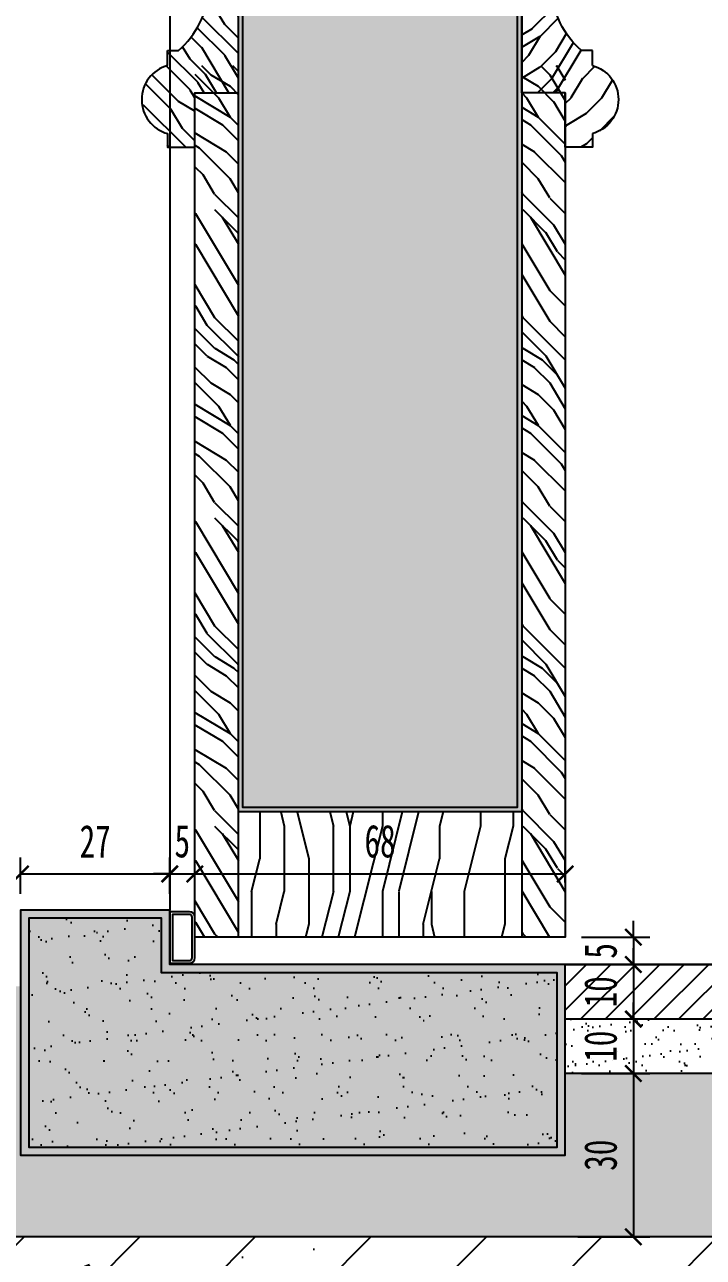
# Model space of a CAD drawing. Header units: millimetres. Extents: x 161920 to 181521, y -136232 to -127655.
# Drawn here: x 171261.7 to 171386.3, y -130895 to -130668.8 of the extents above; entities that cross this region are included whole.
import ezdxf

# ---------------------------------------------------------------- set-up
doc = ezdxf.new("R2010")
doc.units = ezdxf.units.MM
doc.header["$LTSCALE"] = 10
doc.header["$PDMODE"] = 3
doc.linetypes.add('AUDIT_D_050706142524-0', pattern=[0])
for name, color, linetype in [('0-bh(填充)', 251, 'Continuous'), ('4-Wide(立面宽线)', 4, 'Continuous'), ('D-Detail(节点图层)', 134, 'Continuous'), ('D-造型细线', 146, 'Continuous'), ('E-楼板、墙体', 6, 'Continuous'), ('E-立面轮廓线', 4, 'Continuous'), ('IDT-HATCH', 250, 'AUDIT_D_050706142524-0'), ('IRC-18Norm', 30, 'Continuous'), ('W-尺寸', 5, 'Continuous')]:
    doc.layers.add(name, color=color, linetype=linetype)
doc.styles.add('DIM', font='SimSun.ttf', dxfattribs={"width": 0.7})
doc.dimstyles.new('3', dxfattribs={"dimscale": 3, "dimtxt": 2, "dimasz": 1, "dimexe": 1, "dimexo": 1, "dimgap": 1, "dimtad": 1, "dimdec": 0, "dimzin": 0, "dimdsep": 46, "dimtxsty": 'DIM', "dimblk": 'ARCHTICK', "dimcen": 0, "dimclrd": 5, "dimclre": 5, "dimclrt": 35, "dimadec": 0, "dimazin": 0, "dimtfac": 0.5, "dimtdec": 0, "dimtix": 1, "dimtmove": 2, "dimatfit": 2, "dimldrblk": 'A', "dimfxl": 0, "dimtolj": 1, "dimtzin": 0, "dimlwd": -1, "dimlwe": -1, "dimarcsym": 0})
pattern_1 = [(315, (290929.8027322042, -74134.92392319925), (28.28427124746191, 28.28427124746189), [8, -12, 4, -16]), (315, (290950.3088288587, -74154.01580629128), (28.28427124746191, 28.28427124746189), [8, -32]), (315, (290948.8946152963, -74149.77316560417), (28.28427124746191, 28.28427124746189), [4, -36]), (315, (290934.0453728914, -74133.50970963688), (28.28427124746191, 28.28427124746189), [2, -28, 2, -8]), (315, (290945.3590813903, -74141.99499101112), (28.28427124746191, 28.28427124746189), [8, -12, 2, -18]), (315, (290938.9951203597, -74134.21681641808), (28.28427124746191, 28.28427124746189), [6, -34]), (315, (290946.7732949527, -74140.58077744875), (28.28427124746191, 28.28427124746189), [12, -28]), (315, (290938.9951203597, -74131.38838929332), (28.28427124746191, 28.28427124746189), [8, -32]), (315, (290951.0159356399, -74141.99499101112), (28.28427124746191, 28.28427124746189), [20, -20]), (315, (290943.9448678279, -74132.0954960745), (28.28427124746191, 28.28427124746189), [4, -12, 8, -16]), (315, (290964.4509644824, -74151.18737916654), (28.28427124746191, 28.28427124746189), [8, -32]), (315, (290959.501217014, -74144.82341813587), (28.28427124746191, 28.28427124746189), [4, -36]), (315, (290954.5514695458, -74138.45945710519), (28.28427124746191, 28.28427124746189), [4, -36]), (315, (290941.1164407033, -74123.61021470027), (28.28427124746191, 28.28427124746189), [8, -32]), (315, (290955.9656831082, -74137.04524354282), (28.28427124746191, 28.28427124746189), [8, -32]), (315, (290957.3798966706, -74135.63102998043), (28.28427124746191, 28.28427124746189), [8, -8, 8, -16]), (315, (290953.1372559834, -74128.55996216857), (28.28427124746191, 28.28427124746189), [4, -20, 8, -8]), (315, (290959.501217014, -74133.50970963688), (28.28427124746191, 28.28427124746189), [12, -28]), (315, (290960.9154305764, -74132.0954960745), (28.28427124746191, 28.28427124746189), [8, -32]), (315, (290950.3088288587, -74120.07468079434), (28.28427124746191, 28.28427124746189), [12, -16, 4, -8]), (315, (290951.723042421, -74118.66046723197), (28.28427124746191, 28.28427124746189), [20, -20]), (315, (290969.4007119507, -74134.92392319925), (28.28427124746191, 28.28427124746189), [4, -36]), (315, (290961.6225373576, -74125.73153504383), (28.28427124746191, 28.28427124746189), [8, -32]), (315, (290956.6727898894, -74119.36757401316), (28.28427124746191, 28.28427124746189), [4, -16, 4, -16]), (315, (290954.5514695458, -74115.83204010723), (28.28427124746191, 28.28427124746189), [4, -12, 8, -16]), (315, (290960.9154305764, -74120.78178757551), (28.28427124746191, 28.28427124746189), [4, -20, 4, -12]), (315, (290967.2793916072, -74125.73153504383), (28.28427124746191, 28.28427124746189), [12, -28]), (315, (290957.3798966706, -74113.00361298247), (28.28427124746191, 28.28427124746189), [8, -32]), (315, (290972.2291390754, -74126.43864182502), (28.28427124746191, 28.28427124746189), [4, -36]), (315, (290978.5931001061, -74131.38838929332), (28.28427124746191, 28.28427124746189), [4, -36]), (329.03624347, (290951.723042421, -74152.60159272893), (28.28427124562037, -28.28427124768915), [4.12, -160.80422104]), (329.03624347, (290960.9154305764, -74149.066058823), (28.28427124562037, -28.28427124768915), [4.12, -160.80422104]), (329.03624347, (290975.0575662002, -74129.26706894976), (28.28427124562037, -28.28427124768915), [4.12, -160.80422104]), (329.03624347, (290955.9656831082, -74131.38838929332), (28.28427124562037, -28.28427124768915), [4.12, -160.80422104]), (329.03624347, (290965.8651780448, -74132.80260285569), (28.28427124562037, -28.28427124768915), [4.12, -160.80422104]), (329.03624347, (290966.572284826, -74137.75235032401), (28.28427124562037, -28.28427124768915), [4.12, -160.80422104]), (329.03624347, (290957.3798966706, -74118.66046723197), (28.28427124562037, -28.28427124768915), [4.12, -160.80422104]), (329.03624347, (290967.2793916072, -74131.38838929332), (28.28427124562037, -28.28427124768915), [4.12, -160.80422104]), (329.03624347, (290962.3296441388, -74147.65184526061), (28.28427124562037, -28.28427124768915), [8.24, -156.68422104]), (329.03624347, (290961.6225373576, -74142.70209779231), (28.28427124562037, -28.28427124768915), [8.24, -156.68422104]), (329.03624347, (290963.03675092, -74141.28788422994), (28.28427124562037, -28.28427124768915), [8.24, -156.68422104]), (120.96375653, (290945.3590813903, -74141.99499101112), (-28.28427124768914, 28.28427124562037), [4.12, -8.24, 4.12, -148.44422104]), (120.96375653, (290943.9448678279, -74132.0954960745), (-28.28427124768914, 28.28427124562037), [4.12, -160.80422104]), (120.96375653, (290956.6727898894, -74119.36757401316), (-28.28427124768914, 28.28427124562037), [8.24, -156.68422104]), (149.03624347, (290950.3088288587, -74154.01580629128), (-28.28427124562037, 28.28427124768915), [4.12, -160.80422104]), (300.96375653, (290955.9656831082, -74159.67266054079), (28.28427124768913, -28.28427124562039), [4.11999999999999, -160.8042210399997]), (300.96375653, (290957.3798966706, -74141.28788422994), (28.28427124768913, -28.28427124562039), [4.11999999999999, -160.8042210399997]), (300.96375653, (290967.9864983883, -74141.99499101112), (28.28427124768913, -28.28427124562039), [4.11999999999999, -160.8042210399997]), (300.96375653, (290958.7941102328, -74128.55996216857), (28.28427124768913, -28.28427124562039), [4.11999999999999, -160.8042210399997]), (300.96375653, (290959.501217014, -74122.1960011379), (28.28427124768913, -28.28427124562039), [4.11999999999999, -160.8042210399997]), (300.96375653, (290963.7438577012, -74123.61021470027), (28.28427124768913, -28.28427124562039), [4.11999999999999, -160.8042210399997]), (300.96375653, (290958.7941102328, -74128.55996216857), (28.28427124768913, -28.28427124562039), [4.11999999999999, -160.8042210399997]), (300.96375653, (290971.5220322943, -74132.80260285569), (28.28427124768913, -28.28427124562039), [16.47999999999996, -148.4442210399997]), (300.96375653, (290935.4595864537, -74134.92392319925), (28.28427124768913, -28.28427124562039), [16.47999999999996, -148.4442210399997]), (300.96375653, (290940.4093339221, -74135.63102998043), (28.28427124768913, -28.28427124562039), [16.47999999999996, -148.4442210399997]), (300.96375653, (290944.6519746091, -74137.04524354282), (28.28427124768913, -28.28427124562039), [4.11999999999999, -8.23999999999998, 8.23999999999998, -144.3242210399997]), (300.96375653, (290946.7732949527, -74134.92392319925), (28.28427124768913, -28.28427124562039), [8.23999999999998, -8.23999999999998, 8.23999999999998, -140.2042210399997]), (300.96375653, (290946.7732949527, -74129.26706894976), (28.28427124768913, -28.28427124562039), [16.47999999999996, -148.4442210399997]), (300.96375653, (290946.0661881715, -74124.31732148146), (28.28427124768913, -28.28427124562039), [16.47999999999996, -148.4442210399997]), (300.96375653, (290947.4804017339, -74122.90310791909), (28.28427124768913, -28.28427124562039), [16.47999999999996, -148.4442210399997]), (300.96375653, (290975.7646729813, -74134.21681641808), (28.28427124768913, -28.28427124562039), [4.11999999999999, -160.8042210399997]), (300.96376753, (290981.4215272309, -74134.21681641808), (28.28427667787887, -28.2842658154296), [8.24, -156.68422104]), (300.96376753, (290963.03675092, -74118.66046723197), (28.28427667787887, -28.2842658154296), [8.24, -156.68422104]), (300.9637575300001, (290935.4595864537, -74140.58077744875), (28.2842717413428, -28.28427075196671), [16.48, -148.44422104]), (300.9637575300001, (290972.2291390754, -74137.75235032401), (28.2842717413428, -28.28427075196671), [12.36, -152.56422104]), (300.9637575300001, (290972.9362458566, -74142.70209779231), (28.2842717413428, -28.28427075196671), [24.72, -140.20422104])]

# ---------------------------------------------------------------- blocks, each defined once
blk = doc.blocks.new('ssdsdsggf')
at = {"layer": 'IDT-HATCH'}
h = blk.add_hatch(dxfattribs=at)
h.set_pattern_fill('木纹02', color=8, scale=10, angle=45, style=0, pattern_type=2)
h.set_pattern_definition([(45, (1434.317984681045, 3618.622296060334), (-28.2842712474619, 28.2842712474619), [8, -12, 4, -16]), (45, (1453.409867773073, 3639.128392714731), (-28.2842712474619, 28.2842712474619), [8, -32]), (45, (1449.167227085964, 3637.714179152375), (-28.2842712474619, 28.2842712474619), [4, -36]), (45, (1432.903771118676, 3622.864936747457), (-28.2842712474619, 28.2842712474619), [2, -28, 2, -8]), (45, (1441.389052492908, 3634.178645246444), (-28.2842712474619, 28.2842712474619), [8, -12, 2, -18]), (45, (1433.610877899868, 3627.814684215773), (-28.2842712474619, 28.2842712474619), [6, -34]), (45, (1439.974838930539, 3635.592858808828), (-28.2842712474619, 28.2842712474619), [12, -28]), (45, (1430.782450775114, 3627.814684215773), (-28.2842712474619, 28.2842712474619), [8, -32]), (45, (1441.389052492908, 3639.835499495923), (-28.2842712474619, 28.2842712474619), [20, -20]), (45, (1431.489557556291, 3632.76443168406), (-28.2842712474619, 28.2842712474619), [4, -12, 8, -16]), (45, (1450.581440648333, 3653.270528338457), (-28.2842712474619, 28.2842712474619), [8, -32]), (45, (1444.217479617662, 3648.32078087017), (-28.2842712474619, 28.2842712474619), [4, -36]), (45, (1437.853518586977, 3643.371033401883), (-28.2842712474619, 28.2842712474619), [4, -36]), (45, (1423.004276182059, 3629.93600455932), (-28.2842712474619, 28.2842712474619), [8, -32]), (45, (1436.439305024607, 3644.785246964238), (-28.2842712474619, 28.2842712474619), [8, -32]), (45, (1435.025091462223, 3646.199460526594), (-28.2842712474619, 28.2842712474619), [8, -8, 8, -16]), (45, (1427.95402365036, 3641.956819839499), (-28.2842712474619, 28.2842712474619), [4, -20, 8, -8]), (45, (1432.903771118676, 3648.32078087017), (-28.2842712474619, 28.2842712474619), [12, -28]), (45, (1431.489557556291, 3649.734994432554), (-28.2842712474619, 28.2842712474619), [8, -32]), (45, (1419.468742276127, 3639.128392714731), (-28.2842712474619, 28.2842712474619), [12, -16, 4, -8]), (45, (1418.054528713757, 3640.542606277115), (-28.2842712474619, 28.2842712474619), [20, -20]), (45, (1434.317984681045, 3658.220275806802), (-28.2842712474619, 28.2842712474619), [4, -36]), (45, (1425.12559652562, 3650.442101213746), (-28.2842712474619, 28.2842712474619), [8, -32]), (45, (1418.76163549495, 3645.492353745401), (-28.2842712474619, 28.2842712474619), [4, -16, 4, -16]), (45, (1415.226101589018, 3643.371033401883), (-28.2842712474619, 28.2842712474619), [4, -12, 8, -16]), (45, (1420.175849057305, 3649.734994432554), (-28.2842712474619, 28.2842712474619), [4, -20, 4, -12]), (45, (1425.12559652562, 3656.098955463225), (-28.2842712474619, 28.2842712474619), [12, -28]), (45, (1412.397674464264, 3646.199460526594), (-28.2842712474619, 28.2842712474619), [8, -32]), (45, (1425.832703306813, 3661.048702931512), (-28.2842712474619, 28.2842712474619), [4, -36]), (45, (1430.782450775114, 3667.412663962212), (-28.2842712474619, 28.2842712474619), [4, -36]), (59.03624347, (1451.995654210717, 3640.542606277115), (28.28427124768914, 28.28427124562037), [4.12, -160.80422104]), (59.03624347, (1448.460120304786, 3649.734994432554), (28.28427124768914, 28.28427124562037), [4.12, -160.80422104]), (59.03624347, (1428.661130431552, 3663.87713005628), (28.28427124768914, 28.28427124562037), [4.12, -160.80422104]), (59.03624347, (1430.782450775114, 3644.785246964238), (28.28427124768914, 28.28427124562037), [4.12, -160.80422104]), (59.03624347, (1432.196664337484, 3654.684741900841), (28.28427124768914, 28.28427124562037), [4.12, -160.80422104]), (59.03624347, (1437.146411805799, 3655.391848682033), (28.28427124768914, 28.28427124562037), [4.12, -160.80422104]), (59.03624347, (1418.054528713757, 3646.199460526594), (28.28427124768914, 28.28427124562037), [4.12, -160.80422104]), (59.03624347, (1430.782450775114, 3656.098955463225), (28.28427124768914, 28.28427124562037), [4.12, -160.80422104]), (59.03624347, (1447.045906742402, 3651.149207994909), (28.28427124768914, 28.28427124562037), [8.24, -156.68422104]), (59.03624347, (1442.096159274101, 3650.442101213746), (28.28427124768914, 28.28427124562037), [8.24, -156.68422104]), (59.03624347, (1440.681945711731, 3651.856314776101), (28.28427124768914, 28.28427124562037), [8.24, -156.68422104]), (210.96375653, (1441.389052492908, 3634.178645246444), (-28.28427124562037, -28.28427124768914), [4.119999999999999, -8.239999999999998, 4.119999999999999, -148.44422104]), (210.96375653, (1431.489557556291, 3632.76443168406), (-28.28427124562037, -28.28427124768914), [4.119999999999999, -160.80422104]), (210.96375653, (1418.76163549495, 3645.492353745401), (-28.28427124562037, -28.28427124768914), [8.239999999999998, -156.68422104]), (239.03624347, (1453.409867773073, 3639.128392714731), (-28.28427124768914, -28.28427124562037), [4.119999999999999, -160.80422104]), (30.96375652999995, (1459.066722022581, 3644.785246964238), (28.28427124562038, 28.28427124768913), [4.119999999999999, -160.80422104]), (30.96375652999995, (1440.681945711731, 3646.199460526594), (28.28427124562038, 28.28427124768913), [4.119999999999999, -160.80422104]), (30.96375652999995, (1441.389052492908, 3656.806062244417), (28.28427124562038, 28.28427124768913), [4.119999999999999, -160.80422104]), (30.96375652999995, (1427.95402365036, 3647.613674088978), (28.28427124562038, 28.28427124768913), [4.119999999999999, -160.80422104]), (30.96375652999995, (1421.590062619689, 3648.32078087017), (28.28427124562038, 28.28427124768913), [4.119999999999999, -160.80422104]), (30.96375652999995, (1423.004276182059, 3652.563421557294), (28.28427124562038, 28.28427124768913), [4.119999999999999, -160.80422104]), (30.96375652999995, (1427.95402365036, 3647.613674088978), (28.28427124562038, 28.28427124768913), [4.119999999999999, -160.80422104]), (30.96375652999995, (1432.196664337484, 3660.34159615032), (28.28427124562038, 28.28427124768913), [16.48, -148.44422104]), (30.96375652999995, (1434.317984681045, 3624.279150309812), (28.28427124562038, 28.28427124768913), [16.48, -148.44422104]), (30.96375652999995, (1435.025091462223, 3629.228897778128), (28.28427124562038, 28.28427124768913), [16.48, -148.44422104]), (30.96375652999995, (1436.439305024607, 3633.471538465252), (28.28427124562038, 28.28427124768913), [4.119999999999999, -8.239999999999998, 8.239999999999998, -144.32422104]), (30.96375652999995, (1434.317984681045, 3635.592858808828), (28.28427124562038, 28.28427124768913), [8.239999999999998, -8.239999999999998, 8.239999999999998, -140.20422104]), (30.96375652999995, (1428.661130431552, 3635.592858808828), (28.28427124562038, 28.28427124768913), [16.48, -148.44422104]), (30.96375652999995, (1423.711382963236, 3634.885752027636), (28.28427124562038, 28.28427124768913), [16.48, -148.44422104]), (30.96375652999995, (1422.297169400881, 3636.299965589991), (28.28427124562038, 28.28427124768913), [16.48, -148.44422104]), (30.96375652999995, (1433.610877899868, 3664.584236837472), (28.28427124562038, 28.28427124768913), [4.119999999999999, -160.80422104]), (30.96376752999999, (1433.610877899868, 3670.241091086951), (28.2842658154296, 28.28427667787887), [8.24, -156.68422104]), (30.96376752999999, (1418.054528713757, 3651.856314776101), (28.2842658154296, 28.28427667787887), [8.24, -156.68422104]), (30.96375753000003, (1439.974838930539, 3624.279150309812), (28.28427075196671, 28.2842717413428), [16.48, -148.44422104]), (30.96375753000003, (1437.146411805799, 3661.048702931512), (28.28427075196671, 28.2842717413428), [12.36, -152.56422104]), (30.96375753000003, (1442.096159274101, 3661.755809712704), (28.28427075196671, 28.2842717413428), [24.72, -140.20422104])])
edge = h.paths.add_edge_path()
edge.add_arc((55979.39305851867, -119555.1757793794), 16.3029122841269, 241.49248812038348, 250.7276556860831, ccw=False)
edge.add_arc((55979.37967211842, -119555.2540906065), 16.22772716918005, 220.9185292841003, 241.40205699300918, ccw=False)
edge.add_line((55967.11732496107, -119565.8830120603), (55967.11732496107, -119563.8830120603))
edge.add_line((55967.11732496107, -119563.8830120603), (55964.36732496105, -119563.8830120603))
edge.add_arc((55958.11732496105, -119565.6004663499), 6.481677964616869, 15.36520759784268, 164.6347924021573)
edge.add_line((55951.86732496105, -119563.8830120603), (55949.36732496105, -119563.8830120603))
edge.add_line((55949.36732496105, -119563.8830120603), (55949.36732496105, -119568.8830120603))
edge.add_line((55949.36732496105, -119568.8830120603), (55959.36732496105, -119568.8830120603))
edge.add_line((55959.36732496105, -119568.8830120603), (55959.36732496105, -119576.8830120603))
edge.add_line((55959.36732496105, -119576.8830120603), (55979.36732496105, -119576.8830120603))
edge.add_line((55979.36732496105, -119576.8830120603), (55979.36732496108, -119571.4699575336))
edge.add_arc((55979.75767708227, -119552.8609592611), 18.61309193777993, 252.0201423478587, 268.7983098703108, ccw=False)
at = {"layer": 'IRC-18Norm', "color": 2}
for p, q in [((55964.36732502887, -119563.8830120603, -3.585234520345086e-09), (55967.11732496105, -119563.8830120603, -3.585234520345086e-09)), ((55967.11732496105, -119563.8830120603, -3.585234520345086e-09), (55967.11732496105, -119565.8830120603, -3.585234520345086e-09))]:
    blk.add_line(p, q, dxfattribs=at)
at = {"layer": 'IRC-18Norm', "color": 2, "elevation": -3.585234520344903e-09}
blk.add_lwpolyline([(55951.86732496105, -119563.8830120603), (55949.36732496105, -119563.8830120603), (55949.36732496105, -119568.8830120603), (55959.36732496105, -119568.8830120603), (55959.36732496105, -119576.8830120603), (55979.36732496105, -119576.8830120603), (55979.36732496107, -119572.4976460992)], dxfattribs=at)
at = {"layer": 'IRC-18Norm', "color": 2}
for centre, radius, start, end in [((55958.11732496072, -119565.6004663495, -3.585234520345086e-09), 6.481677964208123, 15.36520756988729, 164.6347924050945), ((55979.33232733947, -119555.3128921416, -3.58523452034527e-09), 16.15344292092637, 220.8709191469896, 266.6889113185287), ((55978.18659283027, -119572.6058000652, -3.585234520344537e-09), 1.185675185306872, 5.233635352493456, 79.66292120064189)]:
    blk.add_arc(centre, radius, start, end, dxfattribs=at)
blk = doc.blocks.new('_ArchTick')
at = {"color": 0, "linetype": 'ByBlock', "const_width": 0.15}
blk.add_lwpolyline([(-0.5, -0.5), (0.5, 0.5)], dxfattribs=at)
blk = doc.blocks.new('*D169')
at = {"layer": '4-Wide(立面宽线)', "color": 5, "ltscale": 0.15}
for p, q in [((171257.9197201322, -130876.291248158), (171248.5265515454, -130876.291248158)), ((171251.5265515454, -130876.291248158), (171251.5265515454, -130891.291119174)), ((171260.6546226439, -130891.291119174), (171248.5265515454, -130891.291119174))]:
    blk.add_line(p, q, dxfattribs=at)
at = {"layer": 'Defpoints', "color": 0, "ltscale": 0.15}
for p in [(171260.9197201322, -130876.291248158), (171251.5265515454, -130891.291119174), (171263.6546226439, -130891.291119174)]:
    blk.add_point(p, dxfattribs=at)
at = {"layer": '4-Wide(立面宽线)', "color": 5, "ltscale": 0.15, "xscale": 3, "yscale": 3, "zscale": 3}
for p, rotation in [((171251.5265515454, -130876.291248158), 90), ((171251.5265515454, -130891.291119174), 270)]:
    blk.add_blockref('_ArchTick', p, dxfattribs=dict(at, rotation=rotation))
at = {"layer": '4-Wide(立面宽线)', "color": 35, "ltscale": 0.15, "insert": (171245.5265515454, -130883.791183666), "char_height": 6, "attachment_point": 5, "rotation": 90, "style": 'DIM'}
blk.add_mtext('\\A1;15', dxfattribs=at)
blk = doc.blocks.new('A')
for p, q in [((-1.435067392276324, 1.147654099946521), (-1.089590771724033, 1.437450103912852)), ((-1.435067392276324, 1.147654099946521), (-0.3688396396728422, 0)), ((-1.089590771724033, 1.437450103912852), (0, 0)), ((-0.3688396396728422, 3.637978807091713e-12), (-2.127066897330224, 0)), ((-1.435067392276324, -1.147654099946521), (-0.3688396396728422, 0)), ((-1.089590771724033, -1.437450103912852), (0, 0)), ((-1.435067392276324, -1.147654099946521), (-1.089590771724033, -1.437450103912852))]:
    blk.add_line(p, q)
for points in [[(-1.435067392276324, 1.147654099946521), (-1.089590771724033, 1.437450103912852), (-0.3688396396728422, 0), (0, 0)], [(-1.435067392276324, -1.147654099946521), (-1.089590771724033, -1.437450103912852), (-0.3688396396728422, 0), (0, 0)]]:
    blk.add_solid(points)
blk = doc.blocks.new('*D170')
at = {"layer": '4-Wide(立面宽线)', "color": 5, "ltscale": 0.15}
for p, q in [((171373.4230425245, -130836.2912481599), (171373.4230425245, -130833.2912481599)), ((171363.9197255067, -130836.2912481599), (171376.4230425245, -130836.2912481599)), ((171373.4230425245, -130836.2912481599), (171373.4230425245, -130841.291248158)), ((171363.9197298071, -130841.291248158), (171376.4230425245, -130841.291248158)), ((171373.4230425245, -130841.291248158), (171373.4230425245, -130844.291248158))]:
    blk.add_line(p, q, dxfattribs=at)
at = {"layer": 'Defpoints', "color": 0, "ltscale": 0.15}
for p in [(171360.9197255067, -130836.2912481599, 9.566030898731169e-08), (171360.9197298071, -130841.291248158, 9.566030282309832e-08), (171373.4230425245, -130841.291248158)]:
    blk.add_point(p, dxfattribs=at)
at = {"layer": '4-Wide(立面宽线)', "color": 5, "ltscale": 0.15, "xscale": 3, "yscale": 3, "zscale": 3}
for p, rotation in [((171373.4230425245, -130836.2912481599), 270), ((171373.4230425245, -130841.291248158), 90)]:
    blk.add_blockref('_ArchTick', p, dxfattribs=dict(at, rotation=rotation))
at = {"layer": '4-Wide(立面宽线)', "color": 35, "ltscale": 0.15, "insert": (171367.4230425245, -130838.7912481589), "char_height": 6, "attachment_point": 5, "rotation": 90, "style": 'DIM'}
blk.add_mtext('\\A1;5', dxfattribs=at)
blk = doc.blocks.new('*D171')
at = {"layer": '4-Wide(立面宽线)', "color": 5, "ltscale": 0.15}
for p, q in [((171373.4230425245, -130841.291248158), (171373.4230425245, -130838.291248158)), ((171363.9197298071, -130841.291248158), (171376.4230425245, -130841.291248158)), ((171373.4230425245, -130841.291248158), (171373.4230425245, -130851.2911191786)), ((171363.919303911, -130851.2911191786), (171376.4230425245, -130851.2911191786)), ((171373.4230425245, -130851.2911191786), (171373.4230425245, -130854.2911191786))]:
    blk.add_line(p, q, dxfattribs=at)
at = {"layer": 'Defpoints', "color": 0, "ltscale": 0.15}
for p in [(171360.9197298071, -130841.291248158, 9.566030282309832e-08), (171360.919303911, -130851.2911191786), (171373.4230425245, -130851.2911191786)]:
    blk.add_point(p, dxfattribs=at)
at = {"layer": '4-Wide(立面宽线)', "color": 5, "ltscale": 0.15, "xscale": 3, "yscale": 3, "zscale": 3}
for p, rotation in [((171373.4230425245, -130841.291248158), 270), ((171373.4230425245, -130851.2911191786), 90)]:
    blk.add_blockref('_ArchTick', p, dxfattribs=dict(at, rotation=rotation))
at = {"layer": '4-Wide(立面宽线)', "color": 35, "ltscale": 0.15, "insert": (171367.4230425245, -130846.2911836683), "char_height": 6, "attachment_point": 5, "rotation": 90, "style": 'DIM'}
blk.add_mtext('\\A1;10', dxfattribs=at)
blk = doc.blocks.new('*D172')
at = {"layer": '4-Wide(立面宽线)', "color": 5, "ltscale": 0.15}
for p, q in [((171373.4230425245, -130851.2911191786), (171373.4230425245, -130848.2911191786)), ((171363.919303911, -130851.2911191786), (171376.4230425245, -130851.2911191786)), ((171373.4230425245, -130851.2911191786), (171373.4230425245, -130861.2911191786)), ((171363.9197201439, -130861.2911191786), (171376.4230425245, -130861.2911191786)), ((171373.4230425245, -130861.2911191786), (171373.4230425245, -130864.2911191786))]:
    blk.add_line(p, q, dxfattribs=at)
at = {"layer": 'Defpoints', "color": 0, "ltscale": 0.15}
for p in [(171360.919303911, -130851.2911191786), (171360.9197201439, -130861.2911191786), (171373.4230425245, -130861.2911191786)]:
    blk.add_point(p, dxfattribs=at)
at = {"layer": '4-Wide(立面宽线)', "color": 5, "ltscale": 0.15, "xscale": 3, "yscale": 3, "zscale": 3}
for p, rotation in [((171373.4230425245, -130851.2911191786), 270), ((171373.4230425245, -130861.2911191786), 90)]:
    blk.add_blockref('_ArchTick', p, dxfattribs=dict(at, rotation=rotation))
at = {"layer": '4-Wide(立面宽线)', "color": 35, "ltscale": 0.15, "insert": (171367.4230425245, -130856.2911191786), "char_height": 6, "attachment_point": 5, "rotation": 90, "style": 'DIM'}
blk.add_mtext('\\A1;10', dxfattribs=at)
blk = doc.blocks.new('*D173')
at = {"layer": '4-Wide(立面宽线)', "color": 5, "ltscale": 0.15}
for p, q in [((171363.9197201439, -130861.2911191786), (171376.4230425245, -130861.2911191786)), ((171373.4230425245, -130861.2911191786), (171373.4230425245, -130891.291119174)), ((171363.2182056812, -130891.291119174), (171376.4230425245, -130891.291119174))]:
    blk.add_line(p, q, dxfattribs=at)
at = {"layer": 'Defpoints', "color": 0, "ltscale": 0.15}
for p in [(171360.9197201439, -130861.2911191786), (171360.2182056812, -130891.291119174), (171373.4230425245, -130891.291119174)]:
    blk.add_point(p, dxfattribs=at)
at = {"layer": '4-Wide(立面宽线)', "color": 5, "ltscale": 0.15, "xscale": 3, "yscale": 3, "zscale": 3}
for p, rotation in [((171373.4230425245, -130861.2911191786), 90), ((171373.4230425245, -130891.291119174), 270)]:
    blk.add_blockref('_ArchTick', p, dxfattribs=dict(at, rotation=rotation))
at = {"layer": '4-Wide(立面宽线)', "color": 35, "ltscale": 0.15, "insert": (171367.4230425245, -130876.2911191762), "char_height": 6, "attachment_point": 5, "rotation": 90, "style": 'DIM'}
blk.add_mtext('\\A1;30', dxfattribs=at)
blk = doc.blocks.new('*D174')
at = {"layer": '4-Wide(立面宽线)', "color": 5, "ltscale": 0.15}
for p, q in [((171260.9197201321, -130828.2912481599), (171260.9197201321, -130821.678633383)), ((171288.303155533, -130828.2912481599), (171288.303155533, -130821.678633383)), ((171260.9197201321, -130824.678633383), (171288.303155533, -130824.678633383))]:
    blk.add_line(p, q, dxfattribs=at)
at = {"layer": 'Defpoints', "color": 0, "ltscale": 0.15}
for p in [(171288.303155533, -130824.678633383), (171260.9197201321, -130831.2912481599, 9.566030898731169e-08), (171288.303155533, -130831.2912481599)]:
    blk.add_point(p, dxfattribs=at)
at = {"layer": '4-Wide(立面宽线)', "color": 5, "ltscale": 0.15, "xscale": 3, "yscale": 3, "zscale": 3, "rotation": 180}
blk.add_blockref('_ArchTick', (171260.9197201321, -130824.678633383), dxfattribs=at)
at = {"layer": '4-Wide(立面宽线)', "color": 5, "ltscale": 0.15, "xscale": 3, "yscale": 3, "zscale": 3}
blk.add_blockref('_ArchTick', (171288.303155533, -130824.678633383), dxfattribs=at)
at = {"layer": '4-Wide(立面宽线)', "color": 35, "ltscale": 0.15, "insert": (171274.6114378325, -130818.678633383), "char_height": 6, "attachment_point": 5, "style": 'DIM'}
blk.add_mtext('\\A1;27', dxfattribs=at)
blk = doc.blocks.new('*D175')
at = {"layer": '4-Wide(立面宽线)', "color": 5, "ltscale": 0.15}
for p, q in [((171288.303155533, -130828.2912481599), (171288.303155533, -130821.678633383)), ((171292.919720118, -130828.2912481599), (171292.919720118, -130821.678633383)), ((171288.303155533, -130824.678633383), (171285.303155533, -130824.678633383)), ((171288.303155533, -130824.678633383), (171292.919720118, -130824.678633383)), ((171292.919720118, -130824.678633383), (171295.919720118, -130824.678633383))]:
    blk.add_line(p, q, dxfattribs=at)
at = {"layer": 'Defpoints', "color": 0, "ltscale": 0.15}
for p in [(171292.919720118, -130824.678633383), (171288.303155533, -130831.2912481599), (171292.919720118, -130831.2912481599, 9.566030898731169e-08)]:
    blk.add_point(p, dxfattribs=at)
at = {"layer": '4-Wide(立面宽线)', "color": 5, "ltscale": 0.15, "xscale": 3, "yscale": 3, "zscale": 3}
blk.add_blockref('_ArchTick', (171288.303155533, -130824.678633383), dxfattribs=at)
at = {"layer": '4-Wide(立面宽线)', "color": 5, "ltscale": 0.15, "xscale": 3, "yscale": 3, "zscale": 3, "rotation": 180}
blk.add_blockref('_ArchTick', (171292.919720118, -130824.678633383), dxfattribs=at)
at = {"layer": '4-Wide(立面宽线)', "color": 35, "ltscale": 0.15, "insert": (171290.6114378255, -130818.678633383), "char_height": 6, "attachment_point": 5, "style": 'DIM'}
blk.add_mtext('\\A1;5', dxfattribs=at)
blk = doc.blocks.new('*D176')
at = {"layer": '4-Wide(立面宽线)', "color": 5, "ltscale": 0.15}
for p, q in [((171292.919720118, -130828.2912481599), (171292.919720118, -130821.678633383)), ((171360.9197201437, -130826.2500334691), (171360.9197201437, -130821.678633383)), ((171292.919720118, -130824.678633383), (171360.9197201437, -130824.678633383))]:
    blk.add_line(p, q, dxfattribs=at)
at = {"layer": 'Defpoints', "color": 0, "ltscale": 0.15}
for p in [(171360.9197201437, -130824.678633383), (171292.919720118, -130831.2912481599, 9.566030898731169e-08), (171360.9197201437, -130829.2500334691, 9.566030898731169e-08)]:
    blk.add_point(p, dxfattribs=at)
at = {"layer": '4-Wide(立面宽线)', "color": 5, "ltscale": 0.15, "xscale": 3, "yscale": 3, "zscale": 3, "rotation": 180}
blk.add_blockref('_ArchTick', (171292.919720118, -130824.678633383), dxfattribs=at)
at = {"layer": '4-Wide(立面宽线)', "color": 5, "ltscale": 0.15, "xscale": 3, "yscale": 3, "zscale": 3}
blk.add_blockref('_ArchTick', (171360.9197201437, -130824.678633383), dxfattribs=at)
at = {"layer": '4-Wide(立面宽线)', "color": 35, "ltscale": 0.15, "insert": (171326.9197201309, -130818.678633383), "char_height": 6, "attachment_point": 5, "style": 'DIM'}
blk.add_mtext('\\A1;68', dxfattribs=at)

msp = doc.modelspace()

# ---------------------------------------------------------------- hatches: boundary and pattern name
at = {"ltscale": 0.15}
h = msp.add_hatch(dxfattribs=at)
h.set_pattern_fill('AR-SAND', color=251, scale=0.1, style=0)
h.set_pattern_definition([(142.5, (213636.8465595286, -8610.772028398744), (0.1600031295984046, 4.894132373293424), [0, -3.860800000000001, 0, -4.318000000000001, 0, -4.1275]), (172.5, (213636.8465595286, -8610.772028398744), (-4.495232831380027, 7.168251005683543), [0, -2.0828, 0, -3.4798, 0, -1.3335]), (212.5, (213639.9707595285, -8610.772028398744), (-7.90992370241458, 0.01437184678545762), [0, -1.269999999999998, 0, -4.57199999999999, 0, -5.968999999999991]), (222.5, (213639.9707595285, -8610.772028398744), (-7.635564524722972, 2.229293232572163), [0, -0.635, 0, -2.9972, 0, -3.429])])
h.paths.add_polyline_path([(170913.2327369553, -130845.2911191786), (171260.9197201321, -130845.2911191786), (171260.9197201322, -130876.291248158), (171360.9197270811, -130876.291248158), (171360.9193039107, -130861.2911191786), (171510.8795951675, -130861.2911191786), (171510.8795951675, -130891.291119174), (170913.2327369553, -130891.291119174)])
at = {"layer": '0-bh(填充)'}
h = msp.add_hatch(dxfattribs=at)
h.set_pattern_fill('AR-CONC', color=250, scale=0.1, style=0)
h.set_pattern_definition([(130, (171412.1229892373, -138286.84088562), (-18.2184668996004, -1.593908553890309), [1.905, -20.955]), (185, (171412.1229892373, -138286.84088562), (3.524282597566699, 19.105664288218), [1.524, -16.764]), (79.549, (171410.6047892373, -138286.97371062), (-14.69425016659592, 17.51166878202919), [1.619, -17.809]), (133.8158, (171412.1229892373, -138281.76088562), (-27.10790408921299, -4.204232793272715), [2.8575, -31.4325]), (83.36440000000003, (171409.8639992373, -138282.11123562), (-23.74042344662372, 24.74255558900492), [2.42849999999999, -26.71349999999992]), (188.8159999999999, (171412.1229892373, -138281.76088562), (-23.74046058139339, 24.74251178605977), [2.286, -25.146]), (159, (171409.5829892372, -138283.03088562), (-15.16148798353833, -10.22655185167625), [1.905, -20.955]), (214, (171409.5829892372, -138283.03088562), (-6.180202834764708, 18.41879661223193), [1.524, -16.764]), (108.5485999999999, (171408.3195392373, -138283.8830956199), (-21.34164907701245, 8.192285771605745), [1.618999999999999, -17.80899999999998]), (142.5, (171412.1229892373, -138286.84088562), (-0.3088603250591817, 8.455503887315311), [0, -16.5608, 0, -17.018, 0, -16.8275]), (172.5, (171412.1229892373, -138286.84088562), (-6.681966251030575, 10.01805748181195), [0, -9.7028, 0, -16.1798, 0, -6.413500000000001]), (212.5, (171417.7871892373, -138286.84088562), (-13.55905951668714, -0.5728743992673458), [0, -6.349999999999991, 0, -19.81199999999996, 0, -26.28899999999996]), (222.5, (171420.3271892373, -138286.84088562), (-14.81291813860181, 2.542649103333302), [0, -8.255, 0, -13.1572, 0, -18.669])])
h.paths.add_polyline_path([(170914.0717510637, -130891.291119174), (170913.2327369553, -130845.2911191786), (171260.9197201322, -130845.2911191786), (171260.9197201322, -130857.2912481579), (171260.9197201322, -130876.291248158), (171360.9197270811, -130876.291248158), (171360.919724108, -130861.2911191786), (171510.8795951675, -130861.2911191786), (171360.9193039107, -130857.291253139), (171510.8795951675, -130861.2911191786), (171510.8795951675, -130891.291119174), (171249.2077330768, -130891.291119174), (171137.4957390724, -130891.291119174)])
h = msp.add_hatch(dxfattribs=at)
h.set_pattern_fill('AN钢筋混凝土SC10', color=249, scale=6, style=0, pattern_type=2)
h.set_pattern_definition([(45, (99230.19146321867, -116521.3047547796), (-10.60660171779821, 10.60660171779821), []), (49.99999999999999, (99230.19146321867, -116521.3047547796), (43.0356109560452, -3.765128098955707), [4.5, -49.5]), (355, (99230.19146321867, -116521.3047547796), (-8.32508001678, 45.13152802200071), [3.6, -39.59999999999999]), (100.4514, (99233.77776401867, -116521.6185151796), (34.7105629028413, 41.36637252365722), [3.824411400000001, -42.06852671999999]), (46.18420000000001, (99230.19146321867, -116509.3047547796), (64.03446291753866, -9.931140859741085), [6.75, -74.25]), (96.6356, (99235.52766791866, -116510.1323531996), (56.0797623329222, 58.44707225402651), [5.73661728, -63.10278]), (351.1842, (99230.19146321867, -116509.3047547796), (56.07971670801763, 58.44711605551947), [5.4, -59.40000000000001]), (21, (99236.19146321867, -116512.3047547796), (35.8144231271077, -24.15713343992033), [4.5, -49.5]), (326.0000000000001, (99236.19146321867, -116512.3047547796), (14.5989199152949, 43.50900270281118), [3.6, -39.59999999999999]), (71.4514, (99239.17599719866, -116514.3178511396), (50.4133577148894, 19.35182980259714), [3.824411400000001, -42.06852671999999]), (37.50000000000001, (99230.19146321867, -116521.3047547796), (0.7295913190374401, 19.97363122987869), [0, -39.12, 0, -40.2, 0, -39.75]), (7.499999999999999, (99230.19146321867, -116521.3047547796), (15.78417224652892, 23.66470271294162), [0, -22.92, 0, -38.22, 0, -15.15]), (327.5, (99216.81146321866, -116521.3047547796), (32.02934617034455, -1.353292304062788), [0, -15, 0, -46.8, 0, -62.09999999999999]), (317.5, (99210.81146321866, -116521.3047547796), (34.99117016054318, 6.006298939939058), [0, -19.5, 0, -31.08, 0, -44.09999999999999])])
h.paths.add_polyline_path([(170913.2327369553, -130891.291119174), (170913.2327369553, -131011.291119174), (171510.8795951675, -131011.291119174), (171510.8795951675, -130891.291119174)])
at = {"layer": 'D-Detail(节点图层)', "ltscale": 0.15}
h = msp.add_hatch(color=251, dxfattribs=at)
h.paths.add_polyline_path([(171352.9193148123, -128856.2911191789), (171352.9197150871, -130813.2912481599), (171300.9197201183, -130813.2912481599), (171300.9193147867, -128856.2911191789)])
h.paths.add_polyline_path([(171352.1193148123, -128857.0911191789), (171352.1197201436, -130812.4912481599), (171301.719720118, -130812.4912481599), (171301.7193147867, -128857.0911191789)], flags=16)
h = msp.add_hatch(dxfattribs=at)
h.set_pattern_fill('AR-CONC', color=251, scale=10, angle=-90.00000000000001, style=0)
h.set_pattern_definition([(320, (290929.8023268726, -72955.92366524001), (-1.593908553890311, -18.2184668996004), [1.905, -20.955]), (265, (290929.8023268726, -72955.92366524001), (19.105664288218, 3.524282597566694), [1.524, -16.764]), (10.45099999999998, (290929.6695018726, -72957.44186524002), (17.51166878202919, -14.69425016659593), [1.619, -17.809]), (316.1842, (290934.8823268726, -72955.92366524001), (-4.204232793272718, -27.10790408921299), [2.8575, -31.4325]), (6.63559999999998, (290934.5319768726, -72958.18265524002), (24.74255558900492, -23.74042344662372), [2.428499999999995, -26.71349999999996]), (261.184, (290934.8823268726, -72955.92366524001), (24.74251178605977, -23.74046058139339), [2.286, -25.146]), (290.9999999999999, (290933.6123268727, -72958.46366524001), (-10.22655185167625, -15.16148798353833), [1.905, -20.955]), (236, (290933.6123268727, -72958.46366524001), (18.41879661223193, -6.180202834764711), [1.524, -16.764]), (341.4514, (290932.7601168726, -72959.72711524), (8.192285771605741, -21.34164907701244), [1.619, -17.809]), (307.5, (290929.8023268726, -72955.92366524001), (8.455503887315311, -0.3088603250591836), [0, -16.56079999999996, 0, -17.01799999999997, 0, -16.82749999999997]), (277.5, (290929.8023268726, -72955.92366524001), (10.01805748181195, -6.681966251030576), [0, -9.702799999999998, 0, -16.1798, 0, -6.413499999999999]), (237.5, (290929.8023268726, -72950.25946524001), (-0.5728743992673471, -13.55905951668714), [0, -6.35, 0, -19.812, 0, -26.289]), (227.5, (290929.8023268726, -72947.71946524002), (2.542649103333299, -14.8129181386018), [0, -8.255, 0, -13.1572, 0, -18.669])])
h.paths.add_polyline_path([(171352.1193148123, -128860.0911191789), (171352.1197201436, -130812.4912481599), (171301.719720118, -130812.4912481599), (171301.7193147867, -128860.0911191789)])
h = msp.add_hatch(dxfattribs=at)
h.set_pattern_fill('FB木纹中SC300', color=251, scale=10, angle=-45.00000000000001, style=0, pattern_type=2)
h.set_pattern_definition(pattern_1)
h.paths.add_polyline_path([(171292.919720118, -130836.2912481599), (171300.9197197123, -130836.2912481599), (171300.9196872533, -130676.29124816), (171292.9197201183, -130676.29124816)])
h = msp.add_hatch(dxfattribs=at)
h.set_pattern_fill('FB木纹中SC300', color=251, scale=10, angle=-45.00000000000001, style=0, pattern_type=2)
h.set_pattern_definition(pattern_1)
h.paths.add_polyline_path([(171352.9197201437, -130836.2912481599), (171360.9193090494, -130836.2912481599), (171360.919720144, -130676.29124816), (171352.9196872789, -130676.2912481599), (171352.9197201439, -130826.2911191786)])
h = msp.add_hatch(dxfattribs=at)
h.set_pattern_fill('FB木纹中SC300', color=251, scale=15, angle=-90.00000000000001, style=0, pattern_type=2)
h.set_pattern_definition([(270, (290929.802732204, -74121.92405218053), (60, -1.10214571844014e-14), [12, -18, 6, -24]), (270, (290931.302732204, -74163.92405218053), (60, -1.10214571844014e-14), [12, -48]), (270, (290934.302732204, -74157.92405218053), (60, -1.10214571844014e-14), [6, -54]), (270, (290935.802732204, -74124.92405218053), (60, -1.10214571844014e-14), [3, -42, 3, -12]), (270, (290938.802732204, -74145.92405218053), (60, -1.10214571844014e-14), [12, -18, 3, -27]), (270, (290940.302732204, -74130.92405218053), (60, -1.10214571844014e-14), [9, -51]), (270, (290941.802732204, -74145.92405218053), (60, -1.10214571844014e-14), [18, -42]), (270, (290943.302732204, -74127.92405218053), (60, -1.10214571844014e-14), [12, -48]), (270, (290944.802732204, -74151.92405218053), (60, -1.10214571844014e-14), [30, -30]), (270, (290947.802732204, -74133.92405218053), (60, -1.10214571844014e-14), [6, -18, 12, -24]), (270, (290949.302732204, -74175.92405218053), (60, -1.10214571844014e-14), [12, -48]), (270, (290950.802732204, -74163.92405218053), (60, -1.10214571844014e-14), [6, -54]), (270, (290952.302732204, -74151.92405218053), (60, -1.10214571844014e-14), [6, -54]), (270, (290953.802732204, -74121.92405218053), (60, -1.10214571844014e-14), [12, -48]), (270, (290955.302732204, -74151.92405218053), (60, -1.10214571844014e-14), [12, -48]), (270, (290958.302732204, -74151.92405218053), (60, -1.10214571844014e-14), [12, -12, 12, -24]), (270, (290961.302732204, -74139.92405218053), (60, -1.10214571844014e-14), [6, -30, 12, -12]), (270, (290962.802732204, -74151.92405218053), (60, -1.10214571844014e-14), [18, -42]), (270, (290965.802732204, -74151.92405218053), (60, -1.10214571844014e-14), [12, -48]), (270, (290967.302732204, -74127.92405218053), (60, -1.10214571844014e-14), [18, -24, 6, -12]), (270, (290970.302732204, -74127.92405218053), (60, -1.10214571844014e-14), [30, -30]), (270, (290971.802732204, -74163.92405218053), (60, -1.10214571844014e-14), [6, -54]), (270, (290973.302732204, -74145.92405218053), (60, -1.10214571844014e-14), [12, -48]), (270, (290974.802732204, -74133.92405218053), (60, -1.10214571844014e-14), [6, -24, 6, -24]), (270, (290976.302732204, -74127.92405218053), (60, -1.10214571844014e-14), [6, -18, 12, -24]), (270, (290977.802732204, -74139.92405218053), (60, -1.10214571844014e-14), [6, -30, 6, -18]), (270, (290979.302732204, -74151.92405218053), (60, -1.10214571844014e-14), [18, -42]), (270, (290982.302732204, -74127.92405218053), (60, -1.10214571844014e-14), [12, -48]), (270, (290983.802732204, -74157.92405218053), (60, -1.10214571844014e-14), [6, -54]), (270, (290985.302732204, -74169.92405218053), (60, -1.10214571844014e-14), [6, -54]), (284.03624347, (290934.302732204, -74163.92405218053), (-2.194265799333565e-09, -59.99999999828779), [6.18, -241.20633156]), (284.03624347, (290947.802732204, -74169.92405218053), (-2.194265799333565e-09, -59.99999999828779), [6.18, -241.20633156]), (284.03624347, (290983.802732204, -74163.92405218053), (-2.194265799333565e-09, -59.99999999828779), [6.18, -241.20633156]), (284.03624347, (290961.302732204, -74145.92405218053), (-2.194265799333565e-09, -59.99999999828779), [6.18, -241.20633156]), (284.03624347, (290970.302732204, -74157.92405218053), (-2.194265799333565e-09, -59.99999999828779), [6.18, -241.20633156]), (284.03624347, (290965.802732204, -74163.92405218053), (-2.194265799333565e-09, -59.99999999828779), [6.18, -241.20633156]), (284.03624347, (290976.302732204, -74133.92405218053), (-2.194265799333565e-09, -59.99999999828779), [6.18, -241.20633156]), (284.03624347, (290973.302732204, -74157.92405218053), (-2.194265799333565e-09, -59.99999999828779), [6.18, -241.20633156]), (284.03624347, (290950.802732204, -74169.92405218053), (-2.194265799333565e-09, -59.99999999828779), [12.36, -235.02633156]), (284.03624347, (290955.302732204, -74163.92405218053), (-2.194265799333565e-09, -59.99999999828779), [12.36, -235.02633156]), (284.03624347, (290958.302732204, -74163.92405218053), (-2.194265799333565e-09, -59.99999999828779), [12.36, -235.02633156]), (75.96375653000001, (290938.802732204, -74145.92405218053), (-2.19426374043364e-09, 59.99999999828779), [6.179999999999993, -12.35999999999999, 6.179999999999993, -222.6663315599998]), (75.96375653000001, (290947.802732204, -74133.92405218053), (-2.19426374043364e-09, 59.99999999828779), [6.179999999999993, -241.2063315599998]), (75.96375653000001, (290974.802732204, -74133.92405218053), (-2.19426374043364e-09, 59.99999999828779), [12.35999999999999, -235.0263315599998]), (104.03624347, (290931.302732204, -74163.92405218053), (2.194272460671713e-09, 59.99999999828779), [6.18, -241.20633156]), (255.96375653, (290931.302732204, -74175.92405218053), (2.194228768408365e-09, -59.9999999982878), [6.180000000000001, -241.20633156]), (255.96375653, (290952.302732204, -74157.92405218053), (2.194228768408365e-09, -59.9999999982878), [6.180000000000001, -241.20633156]), (255.96375653, (290962.802732204, -74169.92405218053), (2.194228768408365e-09, -59.9999999982878), [6.180000000000001, -241.20633156]), (255.96375653, (290967.302732204, -74145.92405218053), (2.194228768408365e-09, -59.9999999982878), [6.180000000000001, -241.20633156]), (255.96375653, (290974.802732204, -74139.92405218053), (2.194228768408365e-09, -59.9999999982878), [6.180000000000001, -241.20633156]), (255.96375653, (290977.802732204, -74145.92405218053), (2.194228768408365e-09, -59.9999999982878), [6.180000000000001, -241.20633156]), (255.96375653, (290967.302732204, -74145.92405218053), (2.194228768408365e-09, -59.9999999982878), [6.180000000000001, -241.20633156]), (255.96375653, (290976.302732204, -74163.92405218053), (2.194228768408365e-09, -59.9999999982878), [24.72, -222.66633156]), (255.96375653, (290935.802732204, -74127.92405218053), (2.194228768408365e-09, -59.9999999982878), [24.72, -222.66633156]), (255.96375653, (290940.302732204, -74133.92405218053), (2.194228768408365e-09, -59.9999999982878), [24.72, -222.66633156]), (255.96375653, (290943.302732204, -74139.92405218053), (2.194228768408365e-09, -59.9999999982878), [6.180000000000001, -12.36, 12.36, -216.48633156]), (255.96375653, (290947.802732204, -74139.92405218053), (2.194228768408365e-09, -59.9999999982878), [12.36, -12.36, 12.36, -210.30633156]), (255.96375653, (290953.802732204, -74133.92405218053), (2.194228768408365e-09, -59.9999999982878), [24.72, -222.66633156]), (255.96375653, (290958.302732204, -74127.92405218053), (2.194228768408365e-09, -59.9999999982878), [24.72, -222.66633156]), (255.96375653, (290961.302732204, -74127.92405218053), (2.194228768408365e-09, -59.9999999982878), [24.72, -222.66633156]), (255.96375653, (290979.302732204, -74169.92405218053), (2.194228768408365e-09, -59.9999999982878), [6.180000000000001, -241.20633156]), (255.96376753, (290985.302732204, -74175.92405218053), (1.152136731083248e-05, -59.99999999828668), [12.36, -235.02633156]), (255.96376753, (290982.302732204, -74139.92405218053), (1.152136731083248e-05, -59.99999999828668), [12.36, -235.02633156]), (255.96375753, (290929.802732204, -74133.92405218053), (1.049391810750981e-06, -59.99999999828778), [24.72, -222.66633156]), (255.96375753, (290971.802732204, -74169.92405218053), (1.049391810750981e-06, -59.99999999828778), [18.54, -228.84633156]), (255.96375753, (290967.302732204, -74175.92405218053), (1.049391810750981e-06, -59.99999999828778), [37.08, -210.30633156])])
h.paths.add_polyline_path([(171300.919720118, -130836.2912481599), (171352.9197201436, -130836.2912481599), (171352.9197201437, -130813.2912481599), (171300.919720118, -130813.2912481599)])
h = msp.add_hatch(color=251, dxfattribs=at)
h.paths.add_polyline_path([(171359.419720144, -130876.291248158), (171360.9197201439, -130876.291248158), (171360.9197201439, -130841.291248158), (171288.3038877905, -130841.29124816), (171288.3038877905, -130831.29124816), (171260.9197201321, -130831.2912481599), (171260.9197201322, -130876.291248158)])
edge = h.paths.add_edge_path(flags=16)
edge.add_line((171262.4197201321, -130832.7912481599), (171262.4197201322, -130874.7912481578))
edge.add_line((171262.4197201322, -130874.7912481578), (171359.4197201438, -130874.7912481558))
edge.add_line((171359.4197201438, -130874.7912481558), (171359.4197201437, -130842.791248158))
edge.add_line((171359.4197201437, -130842.791248158), (171286.8038877905, -130842.79124816))
edge.add_line((171286.8038877905, -130842.79124816), (171286.8038877905, -130832.79124816))
edge.add_line((171286.8038877905, -130832.79124816), (171262.4197201321, -130832.7912481599))
edge.add_line((171262.4197201321, -130832.7912481599), (171262.4197201322, -130874.7912481578))
h.paths.add_polyline_path([(171286.8038877905, -130842.79124816), (171286.8038877905, -130832.79124816), (171262.4197201321, -130832.7912481599), (171262.4197201322, -130874.7912481578), (171359.4197201438, -130874.7912481558), (171359.4197201437, -130842.791248158)], flags=0)
h = msp.add_hatch(dxfattribs=at)
h.set_pattern_fill('AR-SAND', color=251, scale=3, style=0)
h.set_pattern_definition([(37.50000000000001, (111721.7184378929, -9448.663800461218), (-0.2400046943976075, 7.341198559940135), [0, -5.7912, 0, -6.477, 0, -6.19125]), (7.499999999999999, (111721.7184378929, -9448.663800461218), (6.742849247070039, 10.75237650852531), [0, -3.1242, 0, -5.2197, 0, -2.00025]), (327.5, (111717.0321378929, -9448.663800461218), (11.86488555362187, 0.02155777017818417), [0, -1.905, 0, -6.858000000000001, 0, -8.9535]), (317.5, (111717.0321378929, -9448.663800461218), (11.45334678708446, 3.343939848858243), [0, -0.9525, 0, -4.4958, 0, -5.1435])])
h.paths.add_polyline_path([(171286.8038877905, -130842.79124816), (171286.8038877905, -130832.79124816), (171262.4197201321, -130832.7912481599), (171262.4197201322, -130874.7912481578), (171359.4197201438, -130874.7912481558), (171359.4197201437, -130842.791248158)])
at = {"layer": 'W-尺寸', "ltscale": 0.15}
h = msp.add_hatch(dxfattribs=at)
h.set_pattern_fill('ANSI31', color=250, scale=2, style=0)
h.set_pattern_definition([(45, (117163.7758412557, -9294.23240913573), (-2.245064030267288, 2.245064030267288), [])])
h.paths.add_polyline_path([(171510.8795951675, -130841.2911191786), (171510.8795951675, -130851.2911191786), (171360.9193039107, -130851.2911191786), (171360.9193039107, -130841.2911191786)])
h = msp.add_hatch(dxfattribs=at)
h.set_pattern_fill('AR-SAND', color=250, scale=2, style=0)
h.set_pattern_definition([(37.50000000000001, (117163.7758412557, -9294.23240913573), (-0.160003129598405, 4.894132373293424), [0, -3.8608, 0, -4.318000000000001, 0, -4.1275]), (7.499999999999999, (117163.7758412557, -9294.23240913573), (4.495232831380026, 7.168251005683541), [0, -2.0828, 0, -3.4798, 0, -1.3335]), (327.5, (117160.6516412557, -9294.23240913573), (7.909923702414579, 0.014371846785457), [0, -1.27, 0, -4.572, 0, -5.969]), (317.5, (117160.6516412557, -9294.23240913573), (7.635564524722973, 2.229293232572163), [0, -0.635, 0, -2.9972, 0, -3.429])])
h.paths.add_polyline_path([(171510.8795951675, -130851.2911191786), (171510.8795951675, -130861.2911191786), (171360.9193039107, -130861.2911191786), (171360.9193039107, -130851.2911291408)])

# ---------------------------------------------------------------- linework, layer by layer
at = {"color": 2}
for p, q in [((171300.919720118, -130836.2912481599, 9.566030898731169e-08), (171300.9193147867, -128834.2911191789)), ((171352.9193148123, -128834.2911191789), (171352.9197201437, -130836.2912481599, 9.566030898731169e-08)), ((171352.9197201437, -130813.2912481599, 9.566030898731169e-08), (171300.919720118, -130813.2912481599, 9.566030898731169e-08))]:
    msp.add_line(p, q, dxfattribs=at)
at = {"color": 2, "elevation": 8.681084850239671e-10}
msp.add_lwpolyline([(171352.1193148123, -128860.0911191789), (171352.1197201436, -130812.4912481599), (171301.719720118, -130812.4912481599), (171301.7193147867, -128860.0911191789)], close=True, dxfattribs=at)
at = {"color": 2, "elevation": 9.566030898731169e-08}
for points in [[(171360.919720144, -130681.29124816), (171360.9197201437, -130836.2912481599), (171292.919720118, -130836.2912481599)], [(171292.919720118, -130836.2912481599), (171292.9197201183, -130681.29124816)], [(171359.419720144, -130876.291248158), (171359.419720144, -130876.291248158), (171360.9197201439, -130876.291248158), (171360.9197201439, -130841.291248158), (171288.3038877905, -130841.29124816), (171288.3038877905, -130831.29124816), (171260.9197201321, -130831.2912481599), (171260.9197201322, -130876.291248158), (171359.419720144, -130876.291248158), (171359.4197201439, -130876.291248158), (171359.419720144, -130876.291248158), (171359.419720144, -130876.291248158)], [(171262.4197201321, -130832.7912481599), (171262.4197201322, -130874.7912481578), (171359.4197201438, -130874.7912481558), (171359.4197201437, -130842.791248158), (171286.8038877905, -130842.79124816), (171286.8038877905, -130832.79124816), (171262.4197201321, -130832.7912481599), (171262.4197201322, -130874.7912481578)]]:
    msp.add_lwpolyline(points, dxfattribs=at)
at = {"layer": 'D-Detail(节点图层)', "color": 136, "ltscale": 0.15}
msp.add_line((171288.303155533, -128846.2911191787), (171288.303155533, -130831.29124816), dxfattribs=at)
at = {"layer": 'D-Detail(节点图层)', "color": 1, "ltscale": 0.15, "elevation": 9.566030898731169e-08}
for points in [[(171292.9197201114, -130840.0647038402), (171292.9197201114, -130832.5941502189, 0.414213562373095), (171291.9197201114, -130831.5941502189), (171288.3038877905, -130831.5941502189), (171288.3038877905, -130841.0647038402), (171291.9197201114, -130841.0647038402, 0.4142135623726333)], [(171292.4197201114, -130840.0647038402), (171292.4197201114, -130832.5941502189, 0.4142135623730951), (171291.9197201114, -130832.0941502189), (171288.8038877905, -130832.0941502189), (171288.8038877905, -130840.5647038402), (171291.9197201114, -130840.5647038402, 0.4142135623721716)]]:
    msp.add_lwpolyline(points, format="xyb", close=True, dxfattribs=at)
at = {"layer": 'D-造型细线'}
for p, q in [((171360.919303911, -130851.2911191786), (171510.8795951675, -130851.2911191786)), ((171510.8795951675, -130861.2911191786), (171360.9193039107, -130861.2911191786))]:
    msp.add_line(p, q, dxfattribs=at)
at = {"layer": 'E-楼板、墙体'}
msp.add_line((171510.8795951675, -130891.291119174), (170914.0717510637, -130891.291119174), dxfattribs=at)
at = {"layer": 'E-立面轮廓线'}
for p, q in [((171510.8795951675, -130841.2911191786), (171360.9197201439, -130841.291248158, 9.566030898731169e-08)), ((171360.9197201439, -130841.291248158, 9.566030898731169e-08), (171510.8795951675, -130841.2911191786))]:
    msp.add_line(p, q, dxfattribs=at)

# ---------------------------------------------------------------- block references
at = {"layer": 'D-Detail(节点图层)', "color": 1, "rotation": 89.99999999999999}
msp.add_blockref('ssdsdsggf', (51724.036708058, -186640.658573121, 9.92455435076566e-08), dxfattribs=at)
at = {"layer": 'D-Detail(节点图层)', "color": 1, "xscale": -1, "rotation": 270}
msp.add_blockref('ssdsdsggf', (290929.8027322042, -186640.658573121, 9.92455435076566e-08), dxfattribs=at)

# ---------------------------------------------------------------- dimensions: what is measured, and where the dimension line sits
at = {"layer": '4-Wide(立面宽线)', "color": 251, "ltscale": 0.15}
for base, p1, p2, picture, middle in [((171288.303155533, -130824.678633383), (171260.9197201321, -130831.2912481599, 9.566030898731169e-08), (171288.303155533, -130831.2912481599), '*D174', (171274.6114378325, -130818.678633383)), ((171292.919720118, -130824.678633383), (171288.303155533, -130831.2912481599), (171292.919720118, -130831.2912481599, 9.566030898731169e-08), '*D175', (171290.6114378255, -130818.678633383)), ((171360.9197201437, -130824.678633383), (171292.919720118, -130831.2912481599, 9.566030898731169e-08), (171360.9197201437, -130829.2500334691, 9.566030898731169e-08), '*D176', (171326.9197201309, -130818.678633383))]:
    dim = msp.add_linear_dim(base=base, p1=p1, p2=p2, dimstyle='3', dxfattribs=at)
    dim.commit()
    dim.dimension.update_dxf_attribs({"geometry": picture, "text_midpoint": middle})
for base, p1, p2, picture, middle in [((171373.4230425245, -130841.291248158), (171360.9197255067, -130836.2912481599, 9.566030898731169e-08), (171360.9197298071, -130841.291248158, 9.566030282309832e-08), '*D170', (171367.4230425245, -130838.7912481589)), ((171373.4230425245, -130851.2911191786), (171360.9197298071, -130841.291248158, 9.566030282309832e-08), (171360.919303911, -130851.2911191786), '*D171', (171367.4230425245, -130846.2911836683)), ((171373.4230425245, -130861.2911191786), (171360.919303911, -130851.2911191786), (171360.9197201439, -130861.2911191786), '*D172', (171367.4230425245, -130856.2911191786)), ((171373.4230425245, -130891.291119174), (171360.9197201439, -130861.2911191786), (171360.2182056812, -130891.291119174), '*D173', (171367.4230425245, -130876.2911191762)), ((171251.5265515454, -130891.291119174), (171260.9197201322, -130876.291248158), (171263.6546226439, -130891.291119174), '*D169', (171245.5265515454, -130883.791183666))]:
    dim = msp.add_linear_dim(base=base, p1=p1, p2=p2, angle=90, dimstyle='3', dxfattribs=at)
    dim.commit()
    dim.dimension.update_dxf_attribs({"geometry": picture, "text_midpoint": middle})

doc.saveas('drawing.dxf')
